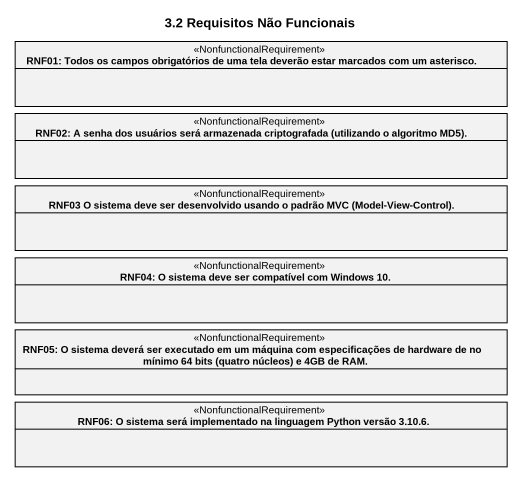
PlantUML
@startuml
title 3.2 Requisitos Não Funcionais
hide circle
hide empty members
class "RNF01: Todos os campos obrigatórios de uma tela deverão estar marcados com um asterisco." as RNF01_Todos_os_campos <<NonfunctionalRequirement>>
class "RNF02: A senha dos usuários será armazenada criptografada (utilizando o algoritmo MD5)." as RNF02_A_senha_dos_usuários <<NonfunctionalRequirement>>
class "RNF03 O sistema deve ser desenvolvido usando o padrão MVC (Model-View-Control)." as RNF03_O_sistema_deve_ser <<NonfunctionalRequirement>>
class "RNF04: O sistema deve ser compatível com Windows 10." as RNF04_O_sistema_deve_ser <<NonfunctionalRequirement>>
class "RNF05: O sistema deverá ser executado em um máquina com especificações de hardware de no mínimo 64 bits (quatro núcleos) e 4GB de RAM." as RNF05_O_sistema_deverá_ser <<NonfunctionalRequirement>>
class "RNF06: O sistema será implementado na linguagem Python versão 3.10.6." as RNF06_O_sistema_será <<NonfunctionalRequirement>>
@enduml
